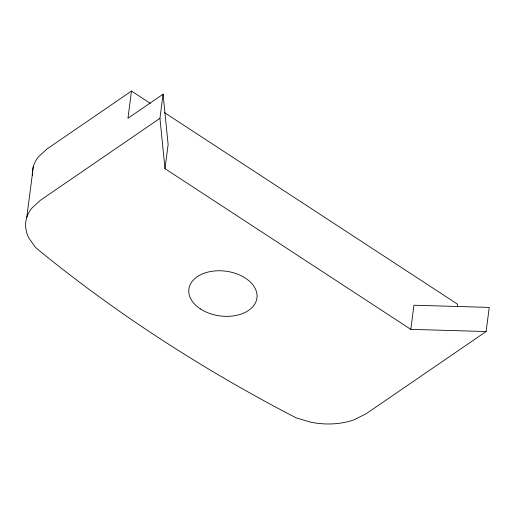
<?xml version="1.0" encoding="UTF-8"?>
<svg xmlns="http://www.w3.org/2000/svg" width="515" height="515" viewBox="0 0 515 515"><rect width="100%" height="100%" fill="white"/><g stroke="black" fill="none" stroke-linecap="round" stroke-linejoin="round"><path stroke-width="0.77" d="M26.729 217.62L33.404 166.268M150.322 103.367L131.492 91.058L127.958 118.263L163.081 94.187L168.128 144.522L164.987 168.669L410.809 329.362L486.115 331.538L489.25 307.404L413.951 305.221L410.809 329.362M164.987 168.669L159.946 118.334L163.081 94.187M457.352 306.592L457.655 304.262L164.446 112.598M131.492 91.058L46.987 148.99L38.31 156.998A58.935 38.734 7.4 0 0 32.381 171.63M159.946 118.334L40.312 200.341L31.634 208.356A58.935 38.734 7.4 0 0 28.756 237.872L35.548 247.477L42.108 252.923C118.263 314.723 201.127 367.974 287.904 413.571L296.164 417.852L310.667 422.171A58.935 38.741 7.4 0 0 354.687 419.545L366.448 413.545L486.115 331.538M32.361 175.551A58.935 38.734 7.4 0 1 32.297 173.201M200.432 308.968A34.318 22.557 7.4 0 0 256.418 300.406A34.318 22.557 7.4 0 0 211.897 271.296A34.318 22.557 7.4 0 0 200.432 308.968"/></g></svg>
